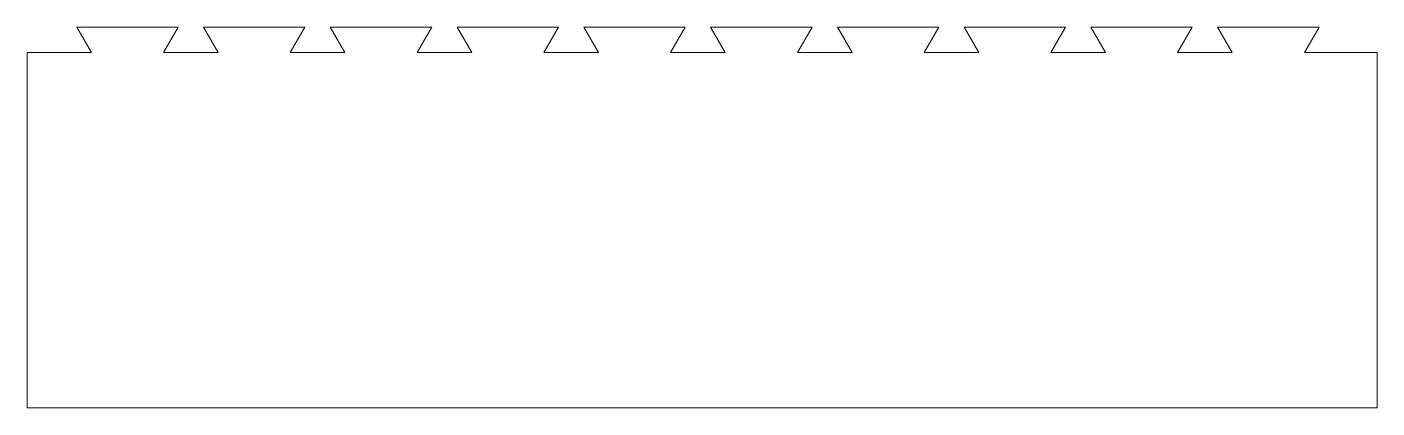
# Model space of a CAD drawing. Header units: inches. Extents: x 0 to 26.6, y 0 to 7.5.
import ezdxf

# ---------------------------------------------------------------- set-up
doc = ezdxf.new("R2010")
doc.units = ezdxf.units.IN
doc.header["$MEASUREMENT"] = 0

msp = doc.modelspace()

# ---------------------------------------------------------------- linework, layer by layer
at = {"color": 7, "linetype": 'Continuous', "lineweight": 15}
for p, q in [((0.982, 7.5), (2.982, 7.5)), ((1.271, 7), (0.982, 7.5)), ((2.982, 7.5), (2.693, 7)), ((3.771, 7), (3.482, 7.5)), ((3.482, 7.5), (5.482, 7.5)), ((5.482, 7.5), (5.193, 7)), ((6.271, 7), (5.982, 7.5)), ((5.982, 7.5), (7.982, 7.5)), ((7.982, 7.5), (7.693, 7)), ((8.771, 7), (8.482, 7.5)), ((8.482, 7.5), (10.482, 7.5)), ((10.482, 7.5), (10.193, 7)), ((11.271, 7), (10.982, 7.5)), ((10.982, 7.5), (12.982, 7.5)), ((12.982, 7.5), (12.693, 7)), ((13.771, 7), (13.482, 7.5)), ((13.482, 7.5), (15.482, 7.5)), ((15.482, 7.5), (15.193, 7)), ((16.271, 7), (15.982, 7.5)), ((15.982, 7.5), (17.982, 7.5)), ((17.982, 7.5), (17.693, 7)), ((18.771, 7), (18.482, 7.5)), ((18.482, 7.5), (20.482, 7.5)), ((20.482, 7.5), (20.193, 7)), ((21.271, 7), (20.982, 7.5)), ((20.982, 7.5), (22.982, 7.5)), ((22.982, 7.5), (22.693, 7)), ((23.771, 7), (23.482, 7.5)), ((23.482, 7.5), (25.482, 7.5)), ((25.482, 7.5), (25.193, 7)), ((0, 7), (0, 0)), ((0, 7), (1.271, 7)), ((2.693, 7), (3.771, 7)), ((5.193, 7), (6.271, 7)), ((7.693, 7), (8.771, 7)), ((10.193, 7), (11.271, 7)), ((12.693, 7), (13.771, 7)), ((15.193, 7), (16.271, 7)), ((17.693, 7), (18.771, 7)), ((20.193, 7), (21.271, 7)), ((22.693, 7), (23.771, 7)), ((25.193, 7), (26.625, 7)), ((26.625, 0), (26.625, 7)), ((0, 0), (26.625, 0))]:
    msp.add_line(p, q, dxfattribs=at)

doc.saveas('drawing.dxf')
